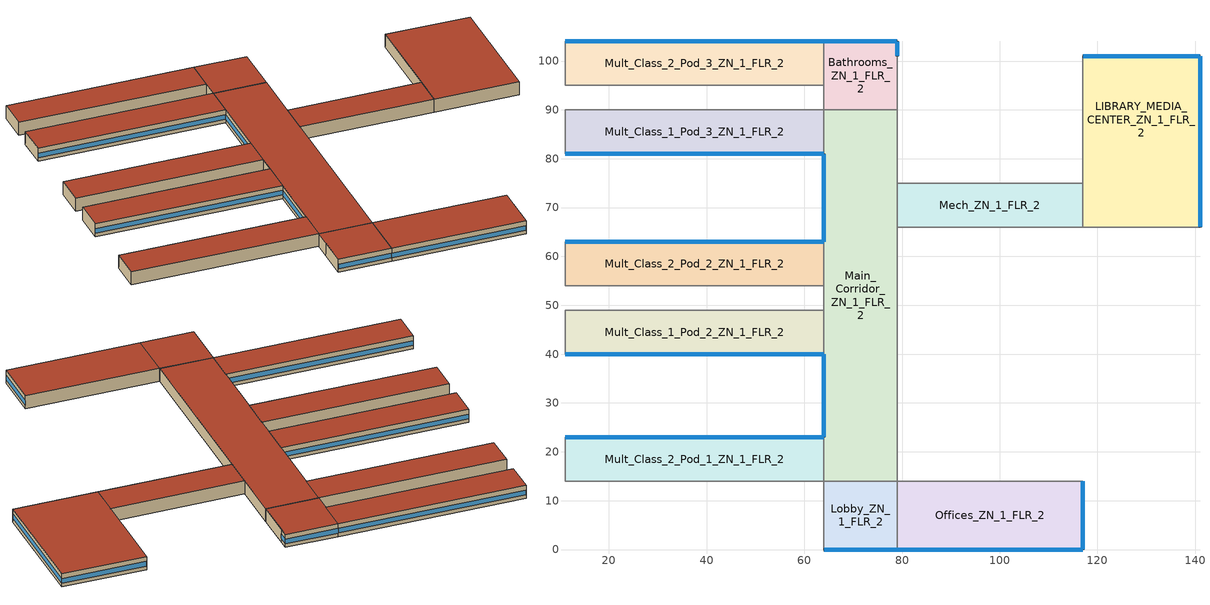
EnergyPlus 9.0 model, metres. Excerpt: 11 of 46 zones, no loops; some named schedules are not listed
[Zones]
Mult_Class_2_Pod_1_ZN_1_FLR_2
 floor to Mult_Class_2_Pod_1_ZN_1_FLR_1 (int_slab_floor): 11,23 64,23 64,14 11,14 z4
 wall outside (nonres_ext_wall): 64,23 11,23 z4:8
 wall to Corridor_Pod_1_ZN_1_FLR_2 (int_wall): 11,14 64,14 z4:8
 wall to Main_Corridor_ZN_1_FLR_2 (int_wall): 64,14 64,23 z4:8
 wall to Corner_Class_2_Pod_1_ZN_1_FLR_2 (int_wall): 11,23 11,14 z4:8
 window (NonresWindow_U_0.5_SHGC_0.25): 63.95,23 11.05,23 z5.1:6.5
 roof outside (nonres_roof): 11,14 64,14 64,23 11,23 z8
Mult_Class_1_Pod_2_ZN_1_FLR_2
 floor to Mult_Class_1_Pod_2_ZN_1_FLR_1 (int_slab_floor): 11,49 64,49 64,40 11,40 z4
 wall outside (nonres_ext_wall): 11,40 64,40 z4:8
 wall to Main_Corridor_ZN_1_FLR_2 (int_wall): 64,40 64,49 z4:8
 wall to Corridor_Pod_2_ZN_1_FLR_2 (int_wall): 64,49 11,49 z4:8
 wall to Corner_Class_1_Pod_2_ZN_1_FLR_2 (int_wall): 11,49 11,40 z4:8
 window (NonresWindow_U_0.5_SHGC_0.25): 11.05,40 63.95,40 z5.1:6.5
 roof outside (nonres_roof): 11,40 64,40 64,49 11,49 z8
Mult_Class_2_Pod_2_ZN_1_FLR_2
 floor to Mult_Class_2_Pod_2_ZN_1_FLR_1 (int_slab_floor): 11,63 64,63 64,54 11,54 z4
 wall outside (nonres_ext_wall): 64,63 11,63 z4:8
 wall to Corridor_Pod_2_ZN_1_FLR_2 (int_wall): 11,54 64,54 z4:8
 wall to Main_Corridor_ZN_1_FLR_2 (int_wall): 64,54 64,63 z4:8
 wall to Corner_Class_2_Pod_2_ZN_1_FLR_2 (int_wall): 11,63 11,54 z4:8
 window (NonresWindow_U_0.5_SHGC_0.25): 63.95,63 11.05,63 z5.1:6.5
 roof outside (nonres_roof): 11,54 64,54 64,63 11,63 z8
Mult_Class_1_Pod_3_ZN_1_FLR_2
 floor to Mult_Class_1_Pod_3_ZN_1_FLR_1 (int_slab_floor): 11,90 64,90 64,81 11,81 z4
 wall outside (nonres_ext_wall): 11,81 64,81 z4:8
 wall to Main_Corridor_ZN_1_FLR_2 (int_wall): 64,81 64,90 z4:8
 wall to Corridor_Pod_3_ZN_1_FLR_2 (int_wall): 64,90 11,90 z4:8
 wall to Corner_Class_1_Pod_3_ZN_1_FLR_2 (int_wall): 11,90 11,81 z4:8
 window (NonresWindow_U_0.5_SHGC_0.25): 11.05,81 63.95,81 z5.1:6.5
 roof outside (nonres_roof): 11,81 64,81 64,90 11,90 z8
Mult_Class_2_Pod_3_ZN_1_FLR_2
 floor to Mult_Class_2_Pod_3_ZN_1_FLR_1 (int_slab_floor): 11,104 64,104 64,95 11,95 z4
 wall outside (nonres_ext_wall): 64,104 11,104 z4:8
 wall to Corridor_Pod_3_ZN_1_FLR_2 (int_wall): 11,95 64,95 z4:8
 wall to Bathrooms_ZN_1_FLR_2 (int_wall): 64,95 64,104 z4:8
 wall to Corner_Class_2_Pod_3_ZN_1_FLR_2 (int_wall): 11,104 11,95 z4:8
 window (NonresWindow_U_0.5_SHGC_0.25): 63.95,104 11.05,104 z5.1:6.5
 roof outside (nonres_roof): 11,95 64,95 64,104 11,104 z8
Main_Corridor_ZN_1_FLR_2
 floor to Main_Corridor_ZN_1_FLR_1 (int_slab_floor): 64,90 79,90 79,14 64,14 z4
 wall outside (nonres_ext_wall): 64,81 64,63 / 64,40 64,23 z4:8
 wall to Lobby_ZN_1_FLR_2 (int_wall): 64,14 79,14 z4:8
 wall to Gym_ZN_1_FLR_1 (int_wall): 79,14 79,66 z4:8
 wall to Mech_ZN_1_FLR_2 (int_wall): 79,66 79,75 z4:8
 wall to Auditorium_ZN_1_FLR_1 (nonres_ext_wall): 79,75 79,90 z4:8
 wall to Bathrooms_ZN_1_FLR_2 (int_wall): 79,90 64,90 z4:8
 wall to Corridor_Pod_2_ZN_1_FLR_2 (int_wall): 64,54 64,49 z4:8
 window (NonresWindow_U_0.5_SHGC_0.25): 64,80.95 64,63.05 / 64,39.95 64,23.05 z5.1:6.51
 roof outside (nonres_roof): 64,14 79,14 79,90 64,90 z8
Lobby_ZN_1_FLR_2
 floor to Lobby_ZN_1_FLR_1 (int_slab_floor): 64,14 79,14 79,0 64,0 z4
 wall outside (nonres_ext_wall): 64,0 79,0 z4:8
 wall to Offices_ZN_1_FLR_2 (int_wall): 79,0 79,14 z4:8
 wall to Corridor_Pod_1_ZN_1_FLR_2 (int_wall): 64,14 64,9 z4:8
 wall to Mult_Class_1_Pod_1_ZN_1_FLR_2 (int_wall): 64,9 64,0 z4:8
 window (NonresWindow_U_0.5_SHGC_0.25): 64.05,0 78.95,0 z5.1:6.51
 roof outside (nonres_roof): 64,0 79,0 79,14 64,14 z8
Bathrooms_ZN_1_FLR_2
 floor to Bathrooms_ZN_1_FLR_1 (int_slab_floor): 64,104 79,104 79,90 64,90 z4
 wall outside (nonres_ext_wall): 79,101 79,104 64,104 z4:8
 wall to Auditorium_ZN_1_FLR_1 (nonres_ext_wall): 79,90 79,101 z4:8
 wall to Corridor_Pod_3_ZN_1_FLR_2 (int_wall): 64,95 64,90 z4:8
 window (NonresWindow_U_0.5_SHGC_0.25): 79,101.05 79,103.95 z5.1:6.55; 78.95,104 64.05,104 z5.1:6.51
 roof outside (nonres_roof): 64,90 79,90 79,104 64,104 z8
Offices_ZN_1_FLR_2
 floor to Offices_ZN_1_FLR_1 (int_slab_floor): 79,14 117,14 117,0 79,0 z4
 wall outside (nonres_ext_wall): 79,0 117,0 117,14 z4:8
 wall to Gym_ZN_1_FLR_1 (int_wall): 117,14 79,14 z4:8
 window (NonresWindow_U_0.5_SHGC_0.25): 79.05,0 116.95,0 z5.1:6.5; 117,0.05 117,13.95 z5.1:6.51
 roof outside (nonres_roof): 79,0 117,0 117,14 79,14 z8
LIBRARY_MEDIA_CENTER_ZN_1_FLR_2
 floor to Kitchen_ZN_1_FLR_1 (int_slab_floor): 117,75 141,75 141,66 117,66 z4
 floor to Cafeteria_ZN_1_FLR_1 (int_slab_floor): 117,101 141,101 141,75 117,75 z4
 wall outside (nonres_ext_wall): 141,66 141,101 117,101 z4:8
 wall to Aux_Gym_ZN_1_FLR_1 (int_wall): 117,66 141,66 z4:8
 wall to Mech_ZN_1_FLR_2 (int_wall): 117,75 117,66 z4:8
 wall to Auditorium_ZN_1_FLR_1 (int_wall): 117,101 117,75 z4:8
 window (NonresWindow_U_0.5_SHGC_0.25): 141,66.05 141,100.95 z5.1:6.5; 140.95,101 117.05,101 z5.1:6.51
 roof outside (nonres_roof): 117,66 141,66 141,101 117,101 z8
Mech_ZN_1_FLR_2
 floor to Mech_ZN_1_FLR_1 (int_slab_floor): 79,75 117,75 117,66 79,66 z4
 wall to Gym_ZN_1_FLR_1 (int_wall): 79,66 117,66 z4:8
 wall to Auditorium_ZN_1_FLR_1 (int_wall): 117,75 79,75 z4:8
 roof outside (nonres_roof): 79,66 117,66 117,75 79,75 z8
[Building]
SchoolSecondary: North Axis {deg}=0; Terrain=City; Loads Convergence Tolerance Value=0.04; Temperature Convergence Tolerance Value {deltaC}=0.2; Solar Distribution=FullInteriorAndExterior; Maximum Number of Warmup Days=25; Minimum Number of Warmup Days=6
[Site:Location]
San.Diego-Brown.Field.Muni.AP_CA_USA WMO=722904: Latitude {deg}=32.57; Longitude {deg}=-116.98; Time Zone {hr}=-8; Elevation {m}=159
[SizingPeriod:DesignDay] Day of Month=21; Dry-Bulb Temperature Range Modifier Type=DefaultMultipliers; Humidity Condition Type=Wetbulb; Barometric Pressure {Pa}=99429; Rain Indicator=No; Snow Indicator=No; Daylight Saving Time Indicator=No
Name | Month | Day Type | Maximum Dry-Bulb Temperature {C} | Daily Dry-Bulb Temperature Range {deltaC} | Wetbulb or DewPoint at Maximum Dry-Bulb {C} | Wind Speed {m/s} | Wind Direction {deg} | Solar Model Indicator | Sky Clearness | ASHRAE Clear Sky Optical Depth for Beam Irradiance (taub) | ASHRAE Clear Sky Optical Depth for Diffuse Irradiance (taud)
San.Diego-Brown.Field.Muni.AP_CA_USA Ann Htg 99.6% Condns DB | 12 | WinterDesignDay | 3.8 | 0 | 3.8 | 3 | 120 | ASHRAEClearSky | 0
San.Diego-Brown.Field.Muni.AP_CA_USA Ann Clg .4% Condns DB=>MWB | 8 | SummerDesignDay | 31.3 | 8.9 | 18.4 | 4.1 | 280 | ASHRAETau |  | 0.412 | 2.276
[Site:GroundTemperature:FCfactorMethod]
January Ground Temperature {C}=18.8; February Ground Temperature {C}=14.3; March Ground Temperature {C}=13.6; April Ground Temperature {C}=13.2; May Ground Temperature {C}=13.3; June Ground Temperature {C}=12.6; July Ground Temperature {C}=15.3; August Ground Temperature {C}=15.6; September Ground Temperature {C}=17.7; October Ground Temperature {C}=19.4; November Ground Temperature {C}=19.7; December Ground Temperature {C}=18.5
[Site:WaterMainsTemperature]
Calculation Method=CORRELATION; Annual Average Outdoor Air Temperature {C}=16; Maximum Difference In Monthly Average Outdoor Air Temperatures {deltaC}=7.1
[Material]
Name | Roughness | Thickness {m} | Conductivity {W/m-K} | Density {kg/m3} | Specific Heat {J/kg-K} | Thermal Absorptance | Solar Absorptance | Visible Absorptance
Std Wood 6inch | MediumSmooth | 0.15 | 0.12 | 540 | 1210 | 0.9 | 0.7 | 0.7
F07 25mm stucco | Smooth | 0.0254 | 0.72 | 1856 | 840 | 0.9 | 0.7 | 0.7
F08 Metal surface | Smooth | 0.0008 | 45.28 | 7824 | 500
F13 Built-up roofing | Rough | 0.0095 | 0.16 | 1120 | 1460 | 0.75 | 0.45
G01 13mm gypsum board | Smooth | 0.0127 | 0.16 | 800 | 1090 | 0.9 | 0.7 | 0.5
G01 16mm gypsum board | MediumSmooth | 0.0159 | 0.16 | 800 | 1090
100mm Normalweight concrete floor | MediumRough | 0.1016 | 2.31 | 2322 | 832
[Material:NoMass] Thermal Absorptance=0.9; Solar Absorptance=0.7
Name | Roughness | Thermal Resistance {m2-K/W} | Visible Absorptance
CP02 CARPET PAD | VeryRough | 0.21648 | 0.8
Nonres_Roof_Insulation | MediumSmooth | 4.31889 | 0.7
Nonres_Exterior_Wall_Insulation | MediumSmooth | 1.90342 | 0.7
[WindowMaterial:SimpleGlazingSystem]
Nonres Window Glazing Layer: U-Factor {W/m2-K}=2.83913; Solar Heat Gain Coefficient=0.25; Visible Transmittance=0.275
[Construction]
InteriorFurnishings: Std Wood 6inch
int_wall: G01 13mm gypsum board, G01 13mm gypsum board
int_slab_floor: 100mm Normalweight concrete floor, CP02 CARPET PAD
nonres_roof: F13 Built-up roofing, Nonres_Roof_Insulation, F08 Metal surface
nonres_ext_wall: F07 25mm stucco, G01 16mm gypsum board, Nonres_Exterior_Wall_Insulation, G01 16mm gypsum board
NonresWindow_U_0.5_SHGC_0.25: Nonres Window Glazing Layer
[Zone] Type=1; Multiplier=1; Ceiling Height {m}=4; Floor Area {m2}=autocalculate; Part of Total Floor Area=Yes
Name | Volume {m3}
Mult_Class_2_Pod_1_ZN_1_FLR_2; Mult_Class_1_Pod_2_ZN_1_FLR_2; Mult_Class_2_Pod_2_ZN_1_FLR_2; Mult_Class_1_Pod_3_ZN_1_FLR_2; Mult_Class_2_Pod_3_ZN_1_FLR_2 | 1908
Main_Corridor_ZN_1_FLR_2 | 4560
Lobby_ZN_1_FLR_2; Bathrooms_ZN_1_FLR_2 | 840
Offices_ZN_1_FLR_2 | 2128
LIBRARY_MEDIA_CENTER_ZN_1_FLR_2 | 3360
Mech_ZN_1_FLR_2 | 1368
[InternalMass] Construction=InteriorFurnishings
Name | Zone | Surface Area {m2}
Mult_Class_2_Pod_1_ZN_1_FLR_2_InternalMass_1 | Mult_Class_2_Pod_1_ZN_1_FLR_2 | 954
Mult_Class_1_Pod_2_ZN_1_FLR_2_InternalMass_1 | Mult_Class_1_Pod_2_ZN_1_FLR_2 | 954
Mult_Class_2_Pod_2_ZN_1_FLR_2_InternalMass_1 | Mult_Class_2_Pod_2_ZN_1_FLR_2 | 954
Mult_Class_1_Pod_3_ZN_1_FLR_2_InternalMass_1 | Mult_Class_1_Pod_3_ZN_1_FLR_2 | 954
Mult_Class_2_Pod_3_ZN_1_FLR_2_InternalMass_1 | Mult_Class_2_Pod_3_ZN_1_FLR_2 | 954
Main_Corridor_ZN_1_FLR_2_InternalMass_1 | Main_Corridor_ZN_1_FLR_2 | 2280
Lobby_ZN_1_FLR_2_InternalMass_1 | Lobby_ZN_1_FLR_2 | 420
Bathrooms_ZN_1_FLR_2_InternalMass_1 | Bathrooms_ZN_1_FLR_2 | 420
Offices_ZN_1_FLR_2_InternalMass_1 | Offices_ZN_1_FLR_2 | 1064
LIBRARY_MEDIA_CENTER_ZN_1_FLR_2_InternalMass_1 | LIBRARY_MEDIA_CENTER_ZN_1_FLR_2 | 1680
Mech_ZN_1_FLR_2_InternalMass_1 | Mech_ZN_1_FLR_2 | 684
[People] Fraction Radiant=0.3; Sensible Heat Fraction=AUTOCALCULATE; Activity Level Schedule=ACTIVITY_SCH; Enable ASHRAE 55 Comfort Warnings=No; Mean Radiant Temperature Calculation Type=ZoneAveraged; Work Efficiency Schedule=WORK_EFF_SCH; Clothing Insulation Calculation Method=ClothingInsulationSchedule; Clothing Insulation Schedule=CLOTHING_SCH; Air Velocity Schedule=AIR_VELO_SCH; Thermal Comfort Model 1 Type=FANGER
Name | Zone or ZoneList | Number of People Schedule | Number of People Calculation Method | Zone Floor Area per Person {m2/person}
Mult_Class_2_Pod_1_ZN_1_FLR_2 | Mult_Class_2_Pod_1_ZN_1_FLR_2 | BLDG_OCC_SCH | Area/Person | 2.654
Mult_Class_1_Pod_2_ZN_1_FLR_2 | Mult_Class_1_Pod_2_ZN_1_FLR_2 | BLDG_OCC_SCH | Area/Person | 2.654
Mult_Class_2_Pod_2_ZN_1_FLR_2 | Mult_Class_2_Pod_2_ZN_1_FLR_2 | BLDG_OCC_SCH | Area/Person | 2.654
Mult_Class_1_Pod_3_ZN_1_FLR_2 | Mult_Class_1_Pod_3_ZN_1_FLR_2 | BLDG_OCC_SCH_Extend | Area/Person | 2.654
Mult_Class_2_Pod_3_ZN_1_FLR_2 | Mult_Class_2_Pod_3_ZN_1_FLR_2 | BLDG_OCC_SCH_Extend | Area/Person | 2.654
Bathrooms_ZN_1_FLR_2 | Bathrooms_ZN_1_FLR_2 | BLDG_OCC_SCH | People
Offices_ZN_1_FLR_2 | Offices_ZN_1_FLR_2 | BLDG_OCC_SCH_Offices_w_SB | Area/Person | 18.579
LIBRARY_MEDIA_CENTER_ZN_1_FLR_2 | LIBRARY_MEDIA_CENTER_ZN_1_FLR_2 | BLDG_OCC_SCH | Area/Person | 9.289
Mech_ZN_1_FLR_2 | Mech_ZN_1_FLR_2 | BLDG_OCC_SCH | People
[Lights] Design Level Calculation Method=Watts/Area; Return Air Fraction=0; Fraction Radiant=0.37; Fraction Visible=0.2; Fraction Replaceable=1; Return Air Fraction Calculated from Plenum Temperature=No
Name | Zone or ZoneList | Schedule | Watts per Zone Floor Area {W/m2}
Mult_Class_2_Pod_1_ZN_1_FLR_2_Lights | Mult_Class_2_Pod_1_ZN_1_FLR_2 | BLDG_LIGHT_CLASSROOM_SCH | 13.3472
Mult_Class_1_Pod_2_ZN_1_FLR_2_Lights | Mult_Class_1_Pod_2_ZN_1_FLR_2 | BLDG_LIGHT_CLASSROOM_SCH | 13.3472
Mult_Class_2_Pod_2_ZN_1_FLR_2_Lights | Mult_Class_2_Pod_2_ZN_1_FLR_2 | BLDG_LIGHT_CLASSROOM_SCH | 13.3472
Mult_Class_1_Pod_3_ZN_1_FLR_2_Lights | Mult_Class_1_Pod_3_ZN_1_FLR_2 | BLDG_LIGHT_CLASSROOM_SCH | 13.3472
Mult_Class_2_Pod_3_ZN_1_FLR_2_Lights | Mult_Class_2_Pod_3_ZN_1_FLR_2 | BLDG_LIGHT_CLASSROOM_SCH | 13.3472
Main_Corridor_ZN_1_FLR_2_Lights | Main_Corridor_ZN_1_FLR_2 | BLDG_LIGHT_CORRIDOR_SCH | 7.10418
Lobby_ZN_1_FLR_2_Lights | Lobby_ZN_1_FLR_2 | BLDG_LIGHT_LOBBYFLR1_SCH | 9.68752
Bathrooms_ZN_1_FLR_2_Lights | Bathrooms_ZN_1_FLR_2 | BLDG_LIGHT_BATH_SCH | 10.5486
Offices_ZN_1_FLR_2_Lights | Offices_ZN_1_FLR_2 | BLDG_LIGHT_OFFICE_SCH | 11.9479
LIBRARY_MEDIA_CENTER_ZN_1_FLR_2_Lights | LIBRARY_MEDIA_CENTER_ZN_1_FLR_2 | BLDG_LIGHT_LIBRARY_SCH | 12.8091
Mech_ZN_1_FLR_2_Lights | Mech_ZN_1_FLR_2 | BLDG_LIGHT_MECHANIC_SCH | 10.2257
[ElectricEquipment] Schedule=BLDG_EQUIP_SCH; Design Level Calculation Method=EquipmentLevel; Fraction Latent=0; Fraction Radiant=0.5; Fraction Lost=0
Name | Zone or ZoneList | Design Level {W}
Mult_Class_2_Pod_1_ZN_1_FLR_2_PlugMisc_Equip | Mult_Class_2_Pod_1_ZN_1_FLR_2 | 4770
Mult_Class_1_Pod_2_ZN_1_FLR_2_PlugMisc_Equip | Mult_Class_1_Pod_2_ZN_1_FLR_2 | 4770
Mult_Class_2_Pod_2_ZN_1_FLR_2_PlugMisc_Equip | Mult_Class_2_Pod_2_ZN_1_FLR_2 | 4770
Mult_Class_1_Pod_3_ZN_1_FLR_2_PlugMisc_Equip | Mult_Class_1_Pod_3_ZN_1_FLR_2 | 9540
Mult_Class_2_Pod_3_ZN_1_FLR_2_PlugMisc_Equip | Mult_Class_2_Pod_3_ZN_1_FLR_2 | 9540
Main_Corridor_ZN_1_FLR_2_PlugMisc_Equip | Main_Corridor_ZN_1_FLR_2 | 4560
Lobby_ZN_1_FLR_2_PlugMisc_Equip | Lobby_ZN_1_FLR_2 | 840
Bathrooms_ZN_1_FLR_2_PlugMisc_Equip | Bathrooms_ZN_1_FLR_2 | 840
Offices_ZN_1_FLR_2_PlugMisc_Equip | Offices_ZN_1_FLR_2 | 5745.6
LIBRARY_MEDIA_CENTER_ZN_1_FLR_2_PlugMisc_Equip | LIBRARY_MEDIA_CENTER_ZN_1_FLR_2 | 8400
Mech_ZN_1_FLR_2_PlugMisc_Equip | Mech_ZN_1_FLR_2 | 1368
[Daylighting:Controls] Daylighting Method=SplitFlux; Lighting Control Type=Stepped; Minimum Input Power Fraction for Continuous or ContinuousOff Dimming Control=0.3; Minimum Light Output Fraction for Continuous or ContinuousOff Dimming Control=0.2; Number of Stepped Control Steps=3; Probability Lighting will be Reset When Needed in Manual Stepped Control=1; Maximum Allowable Discomfort Glare Index=22
Name | Zone | Glare Calculation Daylighting Reference Point | Glare Calculation Azimuth Angle of View Direction Clockwise from Zone y-Axis {deg} | Daylighting Reference Point 1 | Fraction of Zone Controlled by Reference Point 1 | Illuminance Setpoint at Reference Point 1 {lux} | Daylighting Reference Point 2 | Fraction of Zone Controlled by Reference Point 2 | Illuminance Setpoint at Reference Point 2 {lux}
Mult_Class_2_Pod_1_ZN_1_FLR_2_DaylCtrl | Mult_Class_2_Pod_1_ZN_1_FLR_2 | Mult_Class_2_Pod_1_ZN_1_FLR_2_DaylRefPt1 | 0 | Mult_Class_2_Pod_1_ZN_1_FLR_2_DaylRefPt1 | 0.28 | 377 | Mult_Class_2_Pod_1_ZN_1_FLR_2_DaylRefPt2 | 0.28 | 377
Mult_Class_1_Pod_2_ZN_1_FLR_2_DaylCtrl | Mult_Class_1_Pod_2_ZN_1_FLR_2 | Mult_Class_1_Pod_2_ZN_1_FLR_2_DaylRefPt1 | 180 | Mult_Class_1_Pod_2_ZN_1_FLR_2_DaylRefPt1 | 0.28 | 377 | Mult_Class_1_Pod_2_ZN_1_FLR_2_DaylRefPt2 | 0.28 | 377
Mult_Class_2_Pod_2_ZN_1_FLR_2_DaylCtrl | Mult_Class_2_Pod_2_ZN_1_FLR_2 | Mult_Class_2_Pod_2_ZN_1_FLR_2_DaylRefPt1 | 0 | Mult_Class_2_Pod_2_ZN_1_FLR_2_DaylRefPt1 | 0.28 | 377 | Mult_Class_2_Pod_2_ZN_1_FLR_2_DaylRefPt2 | 0.28 | 377
Mult_Class_1_Pod_3_ZN_1_FLR_2_DaylCtrl | Mult_Class_1_Pod_3_ZN_1_FLR_2 | Mult_Class_1_Pod_3_ZN_1_FLR_2_DaylRefPt1 | 180 | Mult_Class_1_Pod_3_ZN_1_FLR_2_DaylRefPt1 | 0.28 | 377 | Mult_Class_1_Pod_3_ZN_1_FLR_2_DaylRefPt2 | 0.28 | 377
Mult_Class_2_Pod_3_ZN_1_FLR_2_DaylCtrl | Mult_Class_2_Pod_3_ZN_1_FLR_2 | Mult_Class_2_Pod_3_ZN_1_FLR_2_DaylRefPt1 | 0 | Mult_Class_2_Pod_3_ZN_1_FLR_2_DaylRefPt1 | 0.28 | 377 | Mult_Class_2_Pod_3_ZN_1_FLR_2_DaylRefPt2 | 0.28 | 377
Lobby_ZN_1_FLR_2_DaylCtrl | Lobby_ZN_1_FLR_2 | Lobby_ZN_1_FLR_2_DaylRefPt1 | 180 | Lobby_ZN_1_FLR_2_DaylRefPt1 | 0.18 | 269 | Lobby_ZN_1_FLR_2_DaylRefPt2 | 0.18 | 269
Offices_ZN_1_FLR_2_DaylCtrl | Offices_ZN_1_FLR_2 | Offices_ZN_1_FLR_2_DaylRefPt1 | 180 | Offices_ZN_1_FLR_2_DaylRefPt1 | 0.36 | 323 | Offices_ZN_1_FLR_2_DaylRefPt2 | 0.08 | 323
LIBRARY_MEDIA_CENTER_ZN_1_FLR_2_DaylCtrl | LIBRARY_MEDIA_CENTER_ZN_1_FLR_2 | LIBRARY_MEDIA_CENTER_ZN_1_FLR_2_DaylRefPt1 | 0 | LIBRARY_MEDIA_CENTER_ZN_1_FLR_2_DaylRefPt1 | 0.21 | 538 | LIBRARY_MEDIA_CENTER_ZN_1_FLR_2_DaylRefPt2 | 0.11 | 538
[ZoneInfiltration:DesignFlowRate] Schedule=INFIL_SCH_PNNL; Design Flow Rate Calculation Method=Flow/ExteriorArea; Constant Term Coefficient=0; Temperature Term Coefficient=0; Velocity Term Coefficient=0.224; Velocity Squared Term Coefficient=0
Name | Zone or ZoneList | Flow per Exterior Surface Area {m3/s-m2}
Mult_Class_2_Pod_1_ZN_1_FLR_2_Infiltration | Mult_Class_2_Pod_1_ZN_1_FLR_2 | 0.00017524
Mult_Class_1_Pod_2_ZN_1_FLR_2_Infiltration | Mult_Class_1_Pod_2_ZN_1_FLR_2 | 0.00017524
Mult_Class_2_Pod_2_ZN_1_FLR_2_Infiltration | Mult_Class_2_Pod_2_ZN_1_FLR_2 | 0.00017524
Mult_Class_1_Pod_3_ZN_1_FLR_2_Infiltration | Mult_Class_1_Pod_3_ZN_1_FLR_2 | 0.00017524
Mult_Class_2_Pod_3_ZN_1_FLR_2_Infiltration | Mult_Class_2_Pod_3_ZN_1_FLR_2 | 0.00017524
Main_Corridor_ZN_1_FLR_2_Infiltration | Main_Corridor_ZN_1_FLR_2 | 8.4775e-05
Lobby_ZN_1_FLR_2_Infiltration | Lobby_ZN_1_FLR_2 | 0.000126309
Bathrooms_ZN_1_FLR_2_Infiltration | Bathrooms_ZN_1_FLR_2 | 0.00020255
Offices_ZN_1_FLR_2_Infiltration | Offices_ZN_1_FLR_2 | 0.000159878
LIBRARY_MEDIA_CENTER_ZN_1_FLR_2_Infiltration | LIBRARY_MEDIA_CENTER_ZN_1_FLR_2 | 0.000124602
Mech_ZN_1_FLR_2_Infiltration | Mech_ZN_1_FLR_2 | 0
[Exterior:Lights] Control Option=AstronomicalClock
Name | Schedule | Design Level {W}
Exterior_Lights_a | Exterior_lighting_schedule_a | 441.8
Exterior_Lights_b | Exterior_lighting_schedule_b | 8552
[Schedule:Compact]
BLDG_OCC_SCH: Through: 6/15, For: Weekdays, Until: 08:00, 0, Until: 16:00, 0.95, Until: 21:00, 0.15, Until: 24:00, 0, For: SummerDesignDay, Until: 08:00, 1e-09, Until: 16:00, 0.95, Until: 21:00, 0.15, Until: 24:00, 1e-09, For: WeekEnds WinterDesignDay Holidays AllOtherDays, Until: 24:00, 0, Through: 9/15, For: Weekdays, Until: 08:00, 0, Until: 16:00, 0.15, Until: 21:00, 0.15, Until: 24:00, 0, For: SummerDesignDay, Until: 08:00, 1e-09, Until: 16:00, 0.15, Until: 21:00, 0.15, Until: 24:00, 1e-09, For: WeekEnds WinterDesignDay Holidays AllOtherDays, Until: 24:00, 0, Through: 12/31, For: Weekdays, Until: 08:00, 0, Until: 16:00, 0.95, Until: 21:00, 0.15, Until: 24:00, 0, For: SummerDesignDay, Until: 08:00, 1e-09, Until: 16:00, 0.95, Until: 21:00, 0.15, Until: 24:00, 1e-09, For: WeekEnds WinterDesignDay Holidays AllOtherDays, Until: 24:00, 0
WORK_EFF_SCH: Through: 12/31, For: AllDays, Until: 24:00, 0
AIR_VELO_SCH: Through: 12/31, For: AllDays, Until: 24:00, 0.2
CLOTHING_SCH: Through: 04/30, For: AllDays, Until: 24:00, 1.1, Through: 09/30, For: AllDays, Until: 24:00, 0.6, Through: 12/31, For: AllDays, Until: 24:00, 1.1
ACTIVITY_SCH: Through: 12/31, For: AllDays, Until: 24:00, 120
